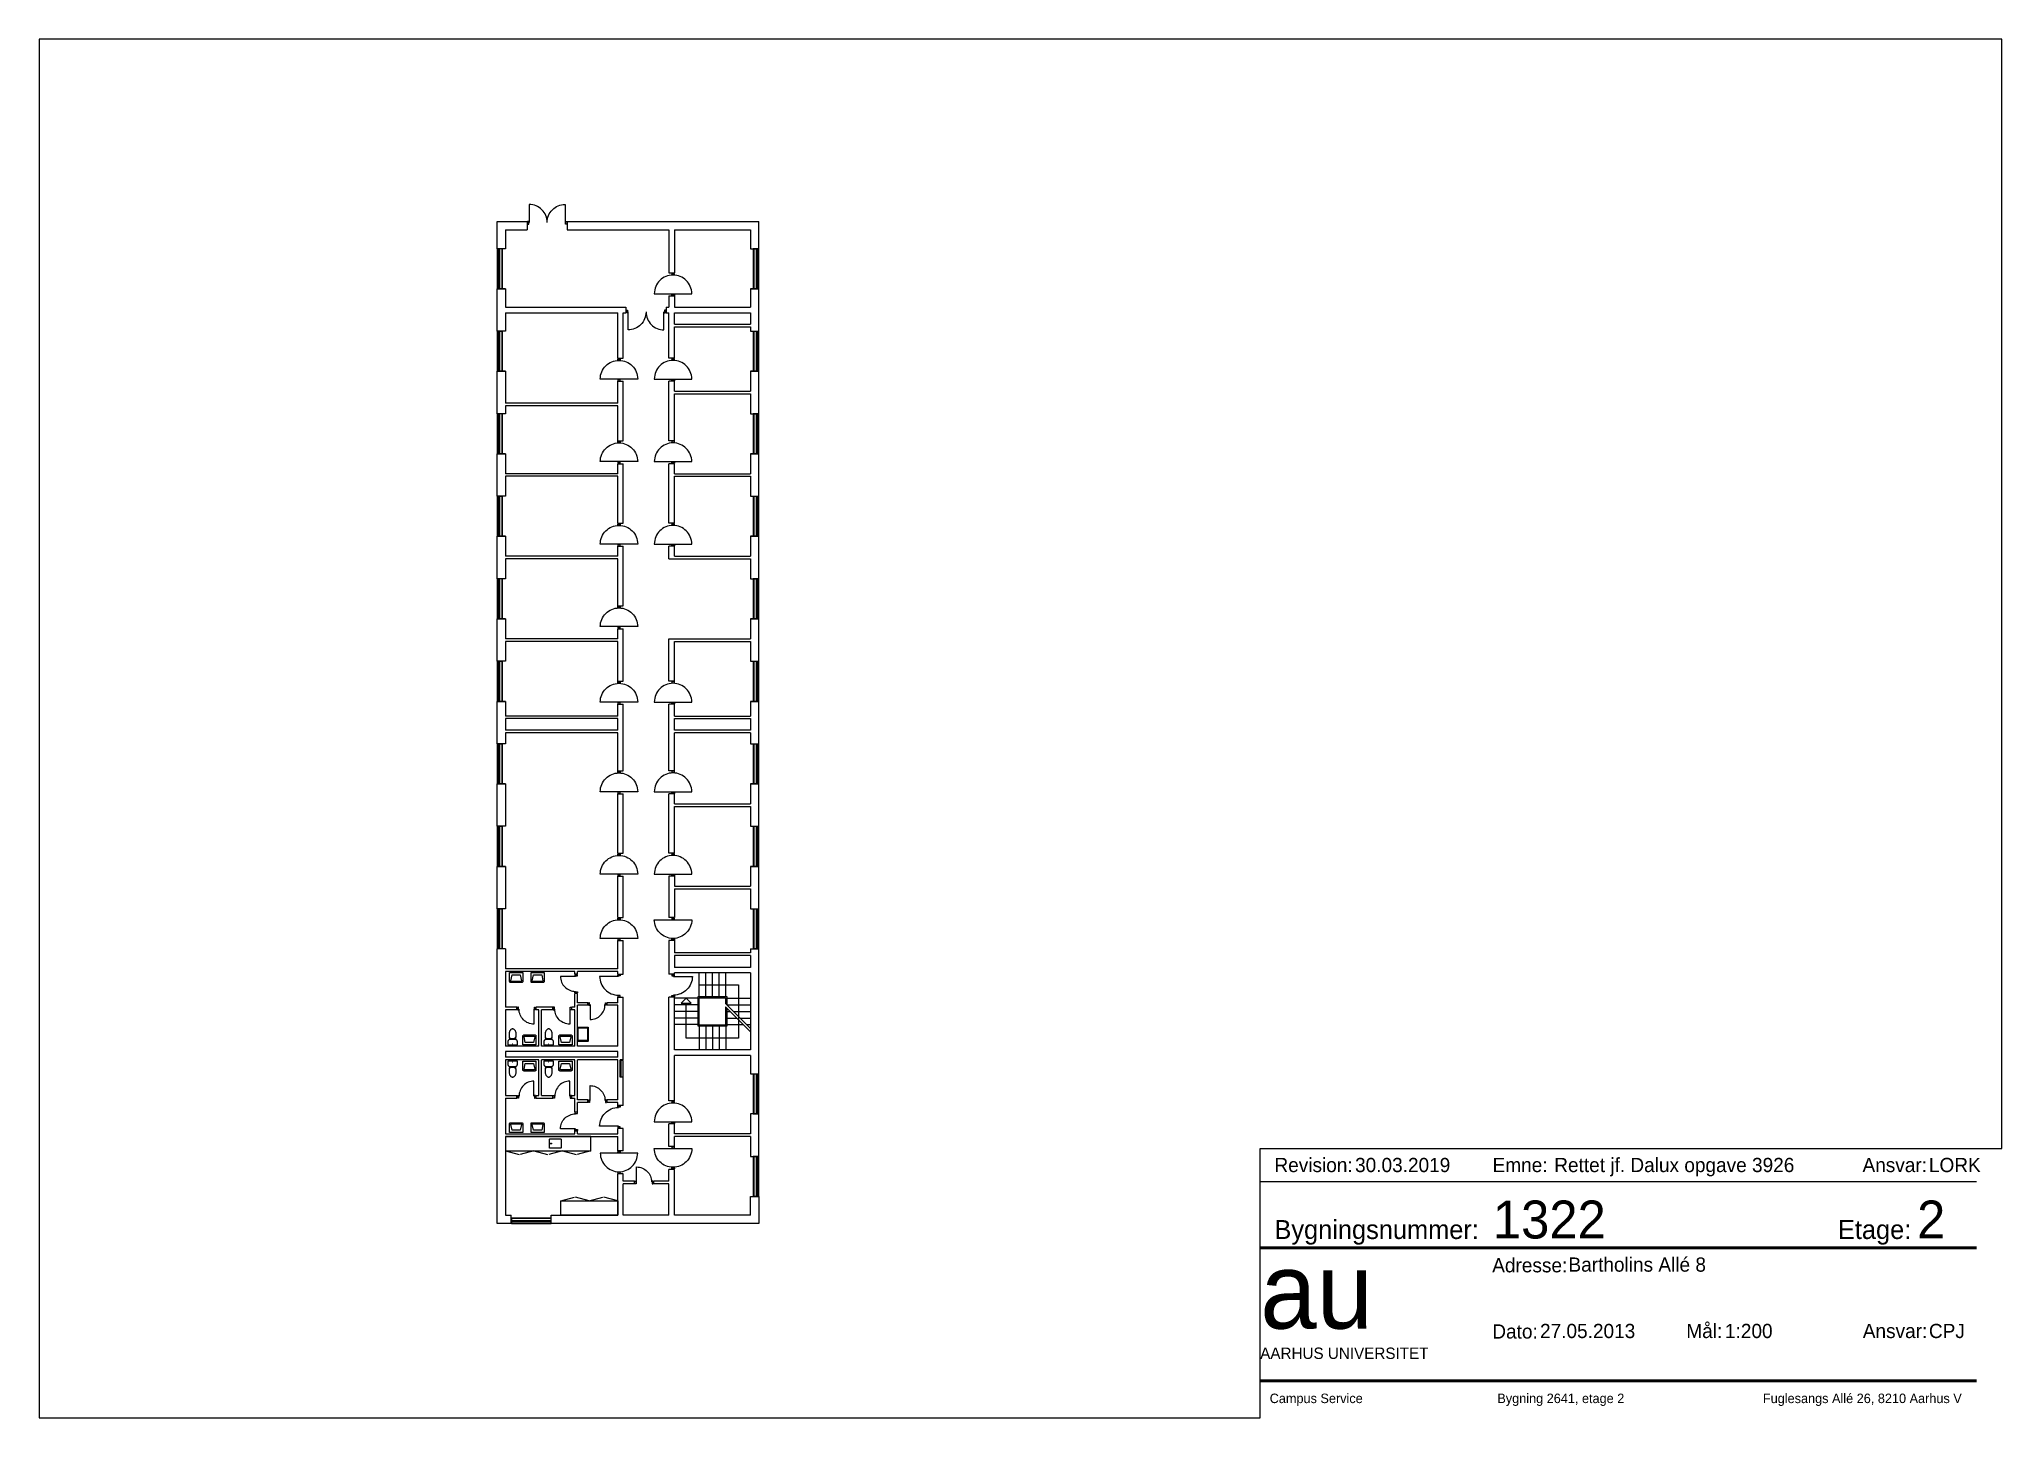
# Paper-space layout 'A3_pdf_liggende' of a CAD drawing. Header units: millimetres. Extents: x 0 to 414, y 0 to 291.
# The model-space entities are those that its viewports show. They can reach past a viewport. Long polylines and large blocks are cut down to what shows.
import ezdxf

# ---------------------------------------------------------------- set-up
doc = ezdxf.new("R2010")
doc.units = ezdxf.units.MM
doc.header["$LTSCALE"] = 100
doc.linetypes.add('HIDDEN', pattern=[5, 4, -1])
for name, color, linetype in [('A21----', 7, 'Continuous'), ('A22--U-', 3, 'Continuous'), ('A24----', 1, 'Continuous'), ('A314---', 1, 'Continuous'), ('A314-S-', 8, 'Continuous'), ('A321---', 1, 'Continuous'), ('A59----', 2, 'Continuous'), ('A79-F--', 12, 'Continuous'), ('A89--Y-', 12, 'Continuous')]:
    doc.layers.add(name, color=color, linetype=linetype)
doc.layers.add('tegningsopsætning', color=7, linetype='Continuous', lineweight=50)
doc.styles.add('ISO', font='ISO')
doc.styles.add('tegningshoved str 3', font='', dxfattribs={"height": 3})
doc.styles.add('tegningshoved str 8', font='', dxfattribs={"height": 8})
doc.styles.get('tegningshoved str 3').set_extended_font_data('AU Passata')
doc.styles.get('tegningshoved str 8').set_extended_font_data('AU Passata')

# ---------------------------------------------------------------- blocks, each defined once
blk = doc.blocks.new('Tegningshoved')
at = {"layer": 'tegningsopsætning'}
for points in [[(0, 28), (151, 28)], [(0, 0), (151, 0)]]:
    blk.add_lwpolyline(points, dxfattribs=at)
at = {"layer": 'tegningsopsætning', "attachment_point": 1}
for s, width, insert, char_height in [('{\\fAU Passata|b0|i0|c0|p34;Bygningsnummer:}', 14.039, (3, 33.89), 4), ('{\\fAU Passata|b0|i0|c0|p34;Etage:}', 14.039, (121.82, 33.89), 4), ('{\\fAU Passata|b0|i0|c0|p34;Adresse:}', 14.039, (48.92, 25.86), 3), ('{\\fAU Passata|b0|i0|c0|p34;Mål:}', 14.039, (89.85, 12), 3), ('{\\fAU Passata|b0|i0|c0|p34;Dato:}', 14.039, (48.94, 11.9), 3), ('{\\fAU Passata|b0|i0|c0|p34;Ansvar:}', 14.039, (127.06, 12), 3), ('{\\fAU Passata|b0|i0|c0|p34;AARHUS UNIVERSITET}', 76.8942, (0, 7), 2.4)]:
    blk.add_mtext_dynamic_manual_height_columns(s, width=width, gutter_width=1250, heights=[0], dxfattribs=dict(at, insert=insert, char_height=char_height))
at = {"layer": 'tegningsopsætning', "attachment_point": 1, "style": 'ISO'}
for s, width, heights, insert, char_height in [('{\\fAU Peto|b0|i0|c0|p82;au}', 20.8914, [10], (0, 27), 16), ('{\\fAU Passata Light|b0|i0|c0|p34;Campus Service^I^I^I^IBygning 2641, etage 2^I^I^I^IFuglesangs Allé 26, 8210 Aarhus V}', 148.2946, [0], (2, -2.71), 2)]:
    blk.add_mtext_dynamic_manual_height_columns(s, width=width, gutter_width=1250, heights=heights, dxfattribs=dict(at, insert=insert, char_height=char_height))
blk = doc.blocks.new('aml. tegningshoved blok')
blk.add_blockref('Tegningshoved', (-156.36, 7.8))
at = {"layer": 'tegningsopsætning'}
for tag, p, height, style in [('XXXX', (-107.28, 37.8), 8, 'tegningshoved str 8'), ('X', (-17.84, 37.8), 8, 'tegningshoved str 8'), ('XXX', (-91.36, 30.8), 3, 'tegningshoved str 3'), ('XX.XX.2012', (-97.36, 16.8), 3, 'tegningshoved str 3'), ('1:XXX', (-58.36, 16.8), 3, 'tegningshoved str 3'), ('XXX', (-15.36, 16.8), 3, 'tegningshoved str 3')]:
    blk.add_attdef(tag, p, '', height=height, dxfattribs=dict(at, style=style))
blk = doc.blocks.new('Rev. blok')
for points in [[(-151, 11), (0, 11)], [(-151, 4), (0, 4)]]:
    blk.add_lwpolyline(points)
at = {"char_height": 3, "attachment_point": 1, "style": 'tegningshoved str 3'}
for s, insert in [('Revision:', (-148, 9)), ('Emne:', (-102, 9)), ('Ansvar:', (-24, 9))]:
    blk.add_mtext_dynamic_manual_height_columns(s, width=7, gutter_width=15, heights=[0], dxfattribs=dict(at, insert=insert))
at = {"style": 'tegningshoved str 3'}
for tag, p in [('XX.XX.2012', (-131, 6)), ('XXX', (-89, 6)), ('XXX', (-10, 6))]:
    blk.add_attdef(tag, p, '', height=3, dxfattribs=at)
blk = doc.blocks.new('V169')
for p, q in [((-10, 110), (-1680, 110)), ((-10, 50), (-1680, 50))]:
    blk.add_line(p, q)
blk.add_lwpolyline([(-10, 0), (-10, 230), (-1680, 230), (-1680, 0)], close=True)
blk = doc.blocks.new('D97H')
for points in [[(-950, 110), (-900, 110), (-900, 0), (-950, 0)], [(-20, 0), (-20, 110), (-70, 110), (-70, 0)]]:
    blk.add_lwpolyline(points, close=True)
blk.add_lwpolyline([(-90, 30), (-90, -760, -0.414214), (-880, 30)], format="xyb")
blk = doc.blocks.new('D81H')
for points in [[(-790, 0), (-740, 0), (-740, 110), (-790, 110)], [(-70, 110), (-20, 110), (-20, 0), (-70, 0)]]:
    blk.add_lwpolyline(points, close=True)
blk.add_lwpolyline([(-90, 28), (-90, -602, -0.414214), (-720, 28)], format="xyb")
blk = doc.blocks.new('D81V')
for points in [[(20, 110), (20, 0), (70, 0), (70, 110)], [(790, 0), (740, 0), (740, 110), (790, 110)]]:
    blk.add_lwpolyline(points, close=True)
blk.add_lwpolyline([(90, 28), (90, -602, 0.414214), (720, 28, 0.414214)], format="xyb")
blk = doc.blocks.new('D97V')
for points in [[(20, 0), (20, 110), (70, 110), (70, 0)], [(950, 0), (950, 110), (900, 110), (900, 0)]]:
    blk.add_lwpolyline(points, close=True)
blk.add_lwpolyline([(90, 30), (90, -760, 0.414214), (880, 30, 0.414214)], format="xyb")
blk = doc.blocks.new('D169D')
for points in [[(20, 110), (70, 110), (70, 0), (20, 0)], [(1670, 0), (1670, 110), (1620, 110), (1620, 0)]]:
    blk.add_lwpolyline(points, close=True)
for points in [[(845, 30, -0.414214), (90, -725), (90, 30)], [(845, 30, 0.414214), (1600, -725), (1600, 30)]]:
    blk.add_lwpolyline(points, format="xyb")
blk = doc.blocks.new('TOI')
blk.add_lwpolyline([(-200, -200, 0.414214), (-125, -275), (125, -275, 0.414214), (200, -200), (200, -50), (-200, -50)], format="xyb", close=True)
blk.add_lwpolyline([(-132, -275), (-142, -375, 0.055722), (-150, -447), (-150, -500, 0.067326), (-138, -590, 0.079706), (-106, -659, 0.107125), (-54, -710, 0.140126), (0, -725, 0.140126), (54, -710, 0.107125), (106, -659, 0.079706), (138, -590, 0.067326), (150, -500), (150, -447, 0.055722), (142, -375), (132, -275)], format="xyb")
blk.add_lwpolyline([(142, -375), (94, -325), (-94, -325), (-142, -375)])
at = {"const_width": 19.8}
blk.add_lwpolyline([(-10, -97, 1), (10, -97, 1)], format="xyb", close=True, dxfattribs=at)
blk = doc.blocks.new('HV')
for points in [[(-235, -470, -0.414214), (-275, -430), (-275, -50), (275, -50), (275, -430, -0.414214), (235, -470)], [(-201, -420, -0.468921), (-221, -396), (-175, -150), (175, -150), (221, -396, -0.468921), (201, -420)]]:
    blk.add_lwpolyline(points, format="xyb", close=True)
blk = doc.blocks.new('RENGVASK')
blk.add_line((-305, -35), (305, -35))
blk.add_lwpolyline([(300, 0, -0.414214), (305, -5), (305, -425, -0.414214), (270, -460), (-270, -460, -0.414214), (-305, -425), (-305, -5, -0.414214), (-300, 0)], format="xyb", close=True)
blk.add_lwpolyline([(260, -35, -0.414214), (270, -45), (270, -415, -0.414214), (260, -425), (-260, -425, -0.414214), (-270, -415), (-270, -45, -0.414214), (-260, -35)], format="xyb")
blk = doc.blocks.new('PIL')
for p, q in [((0, 0), (-212, -212)), ((0, 0), (212, -212)), ((-212, -212), (212, -212))]:
    blk.add_line(p, q)
blk = doc.blocks.new('V169A3')
for p, q in [((1690, 205), (0, 205)), ((1690, 55), (0, 55))]:
    blk.add_line(p, q)
blk = doc.blocks.new('D97HV')
blk.add_lwpolyline([(-90, 845), (-90, -735, -1), (-90, 845, -0.414214)], format="xyb")
for points in [[(-950, 0), (-950, 110), (-900, 110), (-900, 0)], [(-20, 0), (-20, 110), (-70, 110), (-70, 0)]]:
    blk.add_lwpolyline(points, close=True)
blk = doc.blocks.new('D97VH')
blk.add_lwpolyline([(90, 845), (90, -735, 1), (90, 845, 0.414214)], format="xyb")
for points in [[(20, 0), (20, 110), (70, 110), (70, 0)], [(950, 0), (950, 110), (900, 110), (900, 0)]]:
    blk.add_lwpolyline(points, close=True)

msp = doc.modelspace()

# ---------------------------------------------------------------- linework, layer by layer
at = {"layer": 'A21----'}
for p, q in [((-138862307, 257764547), (-138862307, 257765687)), ((-138862307, 257765687), (-138861047, 257765687)), ((-138861047, 257765687), (-138861047, 257765337)), ((-138859357, 257765687), (-138859357, 257765337)), ((-138859357, 257765687), (-138851277, 257765687)), ((-138851277, 257764547), (-138851277, 257765687)), ((-138861957, 257764547), (-138862307, 257764547)), ((-138861957, 257765337), (-138861957, 257764547)), ((-138861957, 257765337), (-138861047, 257765337)), ((-138859357, 257765337), (-138855067, 257765337)), ((-138854837, 257765337), (-138851627, 257765337)), ((-138851627, 257765337), (-138851627, 257764547)), ((-138851627, 257764547), (-138851277, 257764547)), ((-138862307, 257761067), (-138862307, 257762857)), ((-138862307, 257762857), (-138861957, 257762857)), ((-138861957, 257762857), (-138862307, 257762857)), ((-138861957, 257762857), (-138861957, 257762077)), ((-138851627, 257762857), (-138851627, 257762077)), ((-138851277, 257762857), (-138851627, 257762857)), ((-138851627, 257762857), (-138851277, 257762857)), ((-138851277, 257761067), (-138851277, 257762857)), ((-138861957, 257761847), (-138861957, 257761067)), ((-138851627, 257761847), (-138851627, 257761357)), ((-138851627, 257761247), (-138851627, 257761067)), ((-138861957, 257761067), (-138862307, 257761067)), ((-138851627, 257761067), (-138851277, 257761067)), ((-138861957, 257759377), (-138862307, 257759377)), ((-138862307, 257759377), (-138861957, 257759377)), ((-138862307, 257757587), (-138862307, 257759377)), ((-138861957, 257759377), (-138861957, 257758027)), ((-138851627, 257759377), (-138851277, 257759377)), ((-138851277, 257759377), (-138851627, 257759377)), ((-138851627, 257759377), (-138851627, 257758537)), ((-138851277, 257757587), (-138851277, 257759377)), ((-138861957, 257757917), (-138861957, 257757587)), ((-138851627, 257758427), (-138851627, 257757587)), ((-138861957, 257757587), (-138862307, 257757587)), ((-138851627, 257757587), (-138851277, 257757587)), ((-138861957, 257755897), (-138862307, 257755897)), ((-138862307, 257755897), (-138861957, 257755897)), ((-138862307, 257754107), (-138862307, 257755897)), ((-138861957, 257755897), (-138861957, 257755057)), ((-138851627, 257755897), (-138851277, 257755897)), ((-138851277, 257755897), (-138851627, 257755897)), ((-138851627, 257755897), (-138851627, 257755057)), ((-138851277, 257754107), (-138851277, 257755897)), ((-138861957, 257754947), (-138861957, 257754107)), ((-138851627, 257754947), (-138851627, 257754107)), ((-138861957, 257754107), (-138862307, 257754107)), ((-138851627, 257754107), (-138851277, 257754107)), ((-138861957, 257752417), (-138862307, 257752417)), ((-138862307, 257752417), (-138861957, 257752417)), ((-138862307, 257750627), (-138862307, 257752417)), ((-138861957, 257752417), (-138861957, 257751577)), ((-138851627, 257752417), (-138851277, 257752417)), ((-138851277, 257752417), (-138851627, 257752417)), ((-138851627, 257752417), (-138851627, 257751577)), ((-138851277, 257750627), (-138851277, 257752417)), ((-138861957, 257751467), (-138861957, 257750627)), ((-138851627, 257751467), (-138851627, 257750627)), ((-138861957, 257750627), (-138862307, 257750627)), ((-138851627, 257750627), (-138851277, 257750627)), ((-138861957, 257748937), (-138862307, 257748937)), ((-138862307, 257748937), (-138861957, 257748937)), ((-138862307, 257747147), (-138862307, 257748937)), ((-138861957, 257748937), (-138861957, 257748097)), ((-138851627, 257748937), (-138851277, 257748937)), ((-138851277, 257748937), (-138851627, 257748937)), ((-138851627, 257748937), (-138851627, 257748097)), ((-138851277, 257747147), (-138851277, 257748937)), ((-138861957, 257747987), (-138861957, 257747147)), ((-138851627, 257747987), (-138851627, 257747147)), ((-138861957, 257747147), (-138862307, 257747147)), ((-138851627, 257747147), (-138851277, 257747147)), ((-138862307, 257743667), (-138862307, 257745457)), ((-138862307, 257745457), (-138861957, 257745457)), ((-138861957, 257745457), (-138862307, 257745457)), ((-138861957, 257745457), (-138861957, 257744837)), ((-138861957, 257744727), (-138861957, 257744237)), ((-138851627, 257745457), (-138851627, 257744837)), ((-138851277, 257745457), (-138851627, 257745457)), ((-138851627, 257745457), (-138851277, 257745457)), ((-138851627, 257744727), (-138851627, 257744237)), ((-138851277, 257743667), (-138851277, 257745457)), ((-138861957, 257744127), (-138861957, 257743667)), ((-138851627, 257744127), (-138851627, 257743667)), ((-138861957, 257743667), (-138862307, 257743667)), ((-138851627, 257743667), (-138851277, 257743667)), ((-138861957, 257741977), (-138862307, 257741977)), ((-138862307, 257741977), (-138861957, 257741977)), ((-138862307, 257740187), (-138862307, 257741977)), ((-138861957, 257741977), (-138861957, 257740187)), ((-138851627, 257741977), (-138851627, 257741137)), ((-138851277, 257741977), (-138851627, 257741977)), ((-138851627, 257741977), (-138851277, 257741977)), ((-138851277, 257740187), (-138851277, 257741977)), ((-138851627, 257741027), (-138851627, 257740187)), ((-138861957, 257740187), (-138862307, 257740187)), ((-138851627, 257740187), (-138851277, 257740187)), ((-138851627, 257738497), (-138851277, 257738497)), ((-138851277, 257738497), (-138851627, 257738497)), ((-138851627, 257738497), (-138851627, 257737657)), ((-138851277, 257736707), (-138851277, 257738497)), ((-138851627, 257737547), (-138851627, 257736707)), ((-138851627, 257736707), (-138851277, 257736707)), ((-138861957, 257735017), (-138862307, 257735017)), ((-138862307, 257723437), (-138862307, 257735017)), ((-138861957, 257735017), (-138861957, 257734177)), ((-138851627, 257735017), (-138851627, 257734847)), ((-138851627, 257735017), (-138851277, 257735017)), ((-138851627, 257734737), (-138851627, 257734237)), ((-138851277, 257729747), (-138851277, 257735017)), ((-138861957, 257734067), (-138861957, 257732557)), ((-138851627, 257734007), (-138851627, 257730757)), ((-138861957, 257732447), (-138861957, 257730917)), ((-138861957, 257730687), (-138861957, 257730447)), ((-138861957, 257730337), (-138861957, 257728837)), ((-138851627, 257730527), (-138851627, 257729747)), ((-138851627, 257729747), (-138851277, 257729747)), ((-138861957, 257728727), (-138861957, 257727217)), ((-138851277, 257728057), (-138851627, 257728057)), ((-138851627, 257728057), (-138851627, 257727217)), ((-138851277, 257726267), (-138851277, 257728057)), ((-138861957, 257727107), (-138861957, 257723787)), ((-138851627, 257727107), (-138851627, 257726267)), ((-138851627, 257726267), (-138851277, 257726267)), ((-138851627, 257723787), (-138851627, 257724577)), ((-138851627, 257724577), (-138851277, 257724577)), ((-138851277, 257724577), (-138851277, 257723437)), ((-138861717, 257723437), (-138862307, 257723437)), ((-138861957, 257723787), (-138861717, 257723787)), ((-138861717, 257723437), (-138861717, 257723787)), ((-138860027, 257723437), (-138860027, 257723787)), ((-138860027, 257723787), (-138857227, 257723787)), ((-138851277, 257723437), (-138860027, 257723437)), ((-138855067, 257723787), (-138856997, 257723787)), ((-138851627, 257723787), (-138854837, 257723787))]:
    msp.add_line(p, q, dxfattribs=at)
msp.add_lwpolyline([(-138861957, 257738497), (-138861957, 257736707), (-138862307, 257736707), (-138862307, 257738497), (-138861957, 257738497), (-138862307, 257738497)], dxfattribs=at)
at = {"layer": 'A22--U-'}
for p, q in [((-138855067, 257765337), (-138855067, 257763527)), ((-138854837, 257765337), (-138854837, 257763527)), ((-138855067, 257763527), (-138854837, 257763527)), ((-138861957, 257762077), (-138856877, 257762077)), ((-138856877, 257762077), (-138856877, 257761847)), ((-138855187, 257762077), (-138855187, 257761847)), ((-138855187, 257762077), (-138855067, 257762077)), ((-138855067, 257762557), (-138855067, 257762077)), ((-138855067, 257762557), (-138854837, 257762557)), ((-138854837, 257762557), (-138854837, 257762077)), ((-138854837, 257762077), (-138851627, 257762077)), ((-138861957, 257761847), (-138857227, 257761847)), ((-138857227, 257759927), (-138857227, 257761847)), ((-138856997, 257761847), (-138856877, 257761847)), ((-138856997, 257759927), (-138856997, 257761847)), ((-138855187, 257761847), (-138855067, 257761847)), ((-138855067, 257759927), (-138855067, 257761847)), ((-138854837, 257761847), (-138851627, 257761847)), ((-138854837, 257761357), (-138854837, 257761847)), ((-138854837, 257761357), (-138851627, 257761357)), ((-138854837, 257761247), (-138851627, 257761247)), ((-138854837, 257759927), (-138854837, 257761247)), ((-138857227, 257759927), (-138856997, 257759927)), ((-138854837, 257759927), (-138855067, 257759927)), ((-138857227, 257758027), (-138857227, 257758957)), ((-138857227, 257758957), (-138856997, 257758957)), ((-138856997, 257756447), (-138856997, 257758957)), ((-138855067, 257756447), (-138855067, 257758957)), ((-138854837, 257758957), (-138855067, 257758957)), ((-138854837, 257758537), (-138854837, 257758957)), ((-138857227, 257758027), (-138861957, 257758027)), ((-138857227, 257757917), (-138861957, 257757917)), ((-138857227, 257756447), (-138857227, 257757917)), ((-138854837, 257758537), (-138851627, 257758537)), ((-138854837, 257758427), (-138851627, 257758427)), ((-138854837, 257756447), (-138854837, 257758427)), ((-138857227, 257756447), (-138856997, 257756447)), ((-138854837, 257756447), (-138855067, 257756447)), ((-138857227, 257755057), (-138857227, 257755477)), ((-138857227, 257755477), (-138856997, 257755477)), ((-138856997, 257752967), (-138856997, 257755477)), ((-138855067, 257752967), (-138855067, 257755477)), ((-138854837, 257755477), (-138855067, 257755477)), ((-138854837, 257755057), (-138854837, 257755477)), ((-138857227, 257755057), (-138861957, 257755057)), ((-138857227, 257754947), (-138861957, 257754947)), ((-138857227, 257752967), (-138857227, 257754947)), ((-138854837, 257755057), (-138851627, 257755057)), ((-138854837, 257754947), (-138851627, 257754947)), ((-138854837, 257752967), (-138854837, 257754947)), ((-138857227, 257752967), (-138856997, 257752967)), ((-138854837, 257752967), (-138855067, 257752967)), ((-138857227, 257751577), (-138861957, 257751577)), ((-138857227, 257751467), (-138861957, 257751467)), ((-138857227, 257751577), (-138857227, 257751997)), ((-138857227, 257751997), (-138856997, 257751997)), ((-138857227, 257749487), (-138857227, 257751467)), ((-138856997, 257749487), (-138856997, 257751997)), ((-138855067, 257751467), (-138855067, 257751997)), ((-138854837, 257751997), (-138855067, 257751997)), ((-138855067, 257751467), (-138851627, 257751467)), ((-138854837, 257751577), (-138854837, 257751997)), ((-138854837, 257751577), (-138851627, 257751577)), ((-138857227, 257749487), (-138856997, 257749487)), ((-138857227, 257748097), (-138861957, 257748097)), ((-138857227, 257747987), (-138861957, 257747987)), ((-138857227, 257748097), (-138857227, 257748517)), ((-138857227, 257748517), (-138856997, 257748517)), ((-138857227, 257746307), (-138857227, 257747987)), ((-138856997, 257746307), (-138856997, 257748517)), ((-138855067, 257748097), (-138851627, 257748097)), ((-138855067, 257746307), (-138855067, 257748097)), ((-138854837, 257747987), (-138851627, 257747987)), ((-138854837, 257746307), (-138854837, 257747987)), ((-138857227, 257746307), (-138856997, 257746307)), ((-138854837, 257746307), (-138855067, 257746307)), ((-138857227, 257744837), (-138861957, 257744837)), ((-138857227, 257744727), (-138861957, 257744727)), ((-138857227, 257745337), (-138856997, 257745337)), ((-138857227, 257744837), (-138857227, 257745337)), ((-138857227, 257744237), (-138857227, 257744727)), ((-138856997, 257742527), (-138856997, 257745337)), ((-138855067, 257742527), (-138855067, 257745337)), ((-138854837, 257745337), (-138855067, 257745337)), ((-138854837, 257744837), (-138854837, 257745337)), ((-138854837, 257744837), (-138851627, 257744837)), ((-138854837, 257744727), (-138851627, 257744727)), ((-138854837, 257744237), (-138854837, 257744727)), ((-138857227, 257744237), (-138861957, 257744237)), ((-138857227, 257744127), (-138861957, 257744127)), ((-138857227, 257742527), (-138857227, 257744127)), ((-138851627, 257744237), (-138854837, 257744237)), ((-138851627, 257744127), (-138854837, 257744127)), ((-138854837, 257742527), (-138854837, 257744127)), ((-138857227, 257742527), (-138856997, 257742527)), ((-138854837, 257742527), (-138855067, 257742527)), ((-138857227, 257741557), (-138856997, 257741557)), ((-138857227, 257739047), (-138857227, 257741557)), ((-138856997, 257739047), (-138856997, 257741557)), ((-138855067, 257739047), (-138855067, 257741557)), ((-138854837, 257741557), (-138855067, 257741557)), ((-138854837, 257741137), (-138854837, 257741557)), ((-138854837, 257741137), (-138851627, 257741137)), ((-138854837, 257741027), (-138851627, 257741027)), ((-138854837, 257739047), (-138854837, 257741027)), ((-138857227, 257739047), (-138856997, 257739047)), ((-138854837, 257739047), (-138855067, 257739047)), ((-138857227, 257736337), (-138857227, 257738077)), ((-138857227, 257738077), (-138856997, 257738077)), ((-138856997, 257736337), (-138856997, 257738077)), ((-138854837, 257738077), (-138855067, 257738077)), ((-138855067, 257738077), (-138855067, 257736337)), ((-138854837, 257738077), (-138854837, 257737657)), ((-138854837, 257737657), (-138851627, 257737657)), ((-138854837, 257737547), (-138854837, 257736337)), ((-138854837, 257737547), (-138851627, 257737547)), ((-138857227, 257736337), (-138856997, 257736337)), ((-138854837, 257736337), (-138855067, 257736337)), ((-138857227, 257735367), (-138856997, 257735367)), ((-138857227, 257734177), (-138857227, 257735367)), ((-138856997, 257733947), (-138856997, 257735367)), ((-138855067, 257735367), (-138855067, 257733947)), ((-138854837, 257735367), (-138855067, 257735367)), ((-138854837, 257735367), (-138854837, 257734847)), ((-138851627, 257734847), (-138854837, 257734847)), ((-138851627, 257734737), (-138854837, 257734737)), ((-138854837, 257734737), (-138854837, 257734237)), ((-138857227, 257734177), (-138861957, 257734177)), ((-138859037, 257734067), (-138861957, 257734067)), ((-138859037, 257733947), (-138859037, 257734067)), ((-138858927, 257733947), (-138859037, 257733947)), ((-138857227, 257734067), (-138858927, 257734067)), ((-138858927, 257733947), (-138858927, 257734067)), ((-138857227, 257733947), (-138857227, 257734067)), ((-138857227, 257733947), (-138856997, 257733947)), ((-138854837, 257733947), (-138855067, 257733947)), ((-138851627, 257734237), (-138854837, 257734237)), ((-138851627, 257734007), (-138854837, 257734007)), ((-138854837, 257733947), (-138854837, 257734007)), ((-138858927, 257733137), (-138859037, 257733137)), ((-138859037, 257732557), (-138859037, 257733137)), ((-138858927, 257732747), (-138858927, 257733137)), ((-138861477, 257732557), (-138861957, 257732557)), ((-138861477, 257732447), (-138861957, 257732447)), ((-138861477, 257732447), (-138861477, 257732557)), ((-138859967, 257732557), (-138860667, 257732557)), ((-138860667, 257732447), (-138860667, 257732557)), ((-138860547, 257732447), (-138860667, 257732447)), ((-138860547, 257730917), (-138860547, 257732447)), ((-138860437, 257730917), (-138860437, 257732447)), ((-138859967, 257732447), (-138860437, 257732447)), ((-138859967, 257732447), (-138859967, 257732557)), ((-138859037, 257732557), (-138859157, 257732557)), ((-138859157, 257732447), (-138859157, 257732557)), ((-138859037, 257732447), (-138859157, 257732447)), ((-138859037, 257730917), (-138859037, 257732447)), ((-138858482, 257732747), (-138858927, 257732747)), ((-138858927, 257730917), (-138858927, 257732637)), ((-138858482, 257732637), (-138858927, 257732637)), ((-138858482, 257732637), (-138858482, 257732747)), ((-138857227, 257732747), (-138857672, 257732747)), ((-138857672, 257732637), (-138857672, 257732747)), ((-138857227, 257732637), (-138857672, 257732637)), ((-138857227, 257732747), (-138857227, 257732977)), ((-138857227, 257732977), (-138856997, 257732977)), ((-138857227, 257730917), (-138857227, 257732637)), ((-138856997, 257730337), (-138856997, 257732977)), ((-138854837, 257732977), (-138855067, 257732977)), ((-138855067, 257728607), (-138855067, 257732977)), ((-138854837, 257730757), (-138854837, 257732977)), ((-138860547, 257730917), (-138861957, 257730917)), ((-138857227, 257730687), (-138861957, 257730687)), ((-138859037, 257730917), (-138860437, 257730917)), ((-138857227, 257730917), (-138858927, 257730917)), ((-138857227, 257730447), (-138857227, 257730687)), ((-138851627, 257730757), (-138854837, 257730757)), ((-138857227, 257730447), (-138861957, 257730447)), ((-138860547, 257730337), (-138861957, 257730337)), ((-138860547, 257728837), (-138860547, 257730337)), ((-138859037, 257730337), (-138860437, 257730337)), ((-138860437, 257728837), (-138860437, 257730337)), ((-138859037, 257728837), (-138859037, 257730337)), ((-138858927, 257728647), (-138858927, 257730337)), ((-138857227, 257730337), (-138858927, 257730337)), ((-138857227, 257728647), (-138857227, 257730337)), ((-138856997, 257730337), (-138857117, 257730337)), ((-138857117, 257729607), (-138857117, 257730337)), ((-138851627, 257730527), (-138854837, 257730527)), ((-138854837, 257728607), (-138854837, 257730527)), ((-138856997, 257729607), (-138857117, 257729607)), ((-138856997, 257728417), (-138856997, 257729607)), ((-138861957, 257728837), (-138861477, 257728837)), ((-138861957, 257728727), (-138861477, 257728727)), ((-138861477, 257728727), (-138861477, 257728837)), ((-138860667, 257728727), (-138860667, 257728837)), ((-138860667, 257728837), (-138860547, 257728837)), ((-138860667, 257728727), (-138859967, 257728727)), ((-138860437, 257728837), (-138859967, 257728837)), ((-138859967, 257728727), (-138859967, 257728837)), ((-138859157, 257728727), (-138859157, 257728837)), ((-138859157, 257728837), (-138859037, 257728837)), ((-138859157, 257728727), (-138859037, 257728727)), ((-138859037, 257728147), (-138859037, 257728727)), ((-138859037, 257728147), (-138858927, 257728147)), ((-138858482, 257728647), (-138858927, 257728647)), ((-138858927, 257728147), (-138858927, 257728537)), ((-138858482, 257728537), (-138858927, 257728537)), ((-138858482, 257728537), (-138858482, 257728647)), ((-138857227, 257728647), (-138857672, 257728647)), ((-138857672, 257728537), (-138857672, 257728647)), ((-138857227, 257728537), (-138857672, 257728537)), ((-138857227, 257728417), (-138857227, 257728537)), ((-138856997, 257728417), (-138857227, 257728417)), ((-138854837, 257728607), (-138855067, 257728607)), ((-138859037, 257727217), (-138859037, 257727337)), ((-138859037, 257727337), (-138858927, 257727337)), ((-138858927, 257727217), (-138858927, 257727337)), ((-138857227, 257727217), (-138857227, 257727447)), ((-138856997, 257727447), (-138857227, 257727447)), ((-138856997, 257726497), (-138856997, 257727447)), ((-138854837, 257727637), (-138855067, 257727637)), ((-138855067, 257726687), (-138855067, 257727637)), ((-138854837, 257727217), (-138854837, 257727637)), ((-138861957, 257727217), (-138859037, 257727217)), ((-138861957, 257727107), (-138857227, 257727107)), ((-138858927, 257727217), (-138857227, 257727217)), ((-138857227, 257726497), (-138857227, 257727107)), ((-138856997, 257726497), (-138857227, 257726497)), ((-138854837, 257726687), (-138855067, 257726687)), ((-138851627, 257727217), (-138854837, 257727217)), ((-138851627, 257727107), (-138854837, 257727107)), ((-138854837, 257726687), (-138854837, 257727107)), ((-138855067, 257725217), (-138855067, 257725717)), ((-138854837, 257725717), (-138855067, 257725717)), ((-138854837, 257723787), (-138854837, 257725717)), ((-138857227, 257723787), (-138857227, 257725527)), ((-138856997, 257725527), (-138857227, 257725527)), ((-138856997, 257725217), (-138856997, 257725527)), ((-138856517, 257725217), (-138856997, 257725217)), ((-138856517, 257725107), (-138856997, 257725107)), ((-138856997, 257723787), (-138856997, 257725107)), ((-138856517, 257725107), (-138856517, 257725217)), ((-138855707, 257725107), (-138855707, 257725217)), ((-138855067, 257725217), (-138855707, 257725217)), ((-138855067, 257725107), (-138855707, 257725107)), ((-138855067, 257723787), (-138855067, 257725107))]:
    msp.add_line(p, q, dxfattribs=at)
at = {"layer": 'A24----'}
for p, q in [((-138853792, 257733007), (-138853792, 257734007)), ((-138853512, 257733007), (-138853512, 257734007)), ((-138853232, 257733007), (-138853232, 257734007)), ((-138852952, 257733007), (-138852952, 257734007)), ((-138852672, 257733007), (-138852672, 257734007)), ((-138853837, 257732942), (-138854837, 257732942)), ((-138853837, 257732662), (-138854837, 257732662)), ((-138853837, 257732382), (-138854837, 257732382)), ((-138852627, 257732942), (-138851627, 257732942)), ((-138852627, 257732662), (-138851627, 257732662)), ((-138852627, 257732382), (-138852489, 257732382)), ((-138852347, 257732382), (-138851627, 257732382)), ((-138853837, 257732102), (-138854837, 257732102)), ((-138853837, 257731822), (-138854837, 257731822)), ((-138853792, 257731757), (-138853792, 257730757)), ((-138853512, 257731757), (-138853512, 257730757)), ((-138853232, 257731757), (-138853232, 257730757)), ((-138852952, 257731757), (-138852952, 257730757)), ((-138852672, 257731757), (-138852672, 257730757)), ((-138852627, 257732102), (-138852209, 257732102)), ((-138852627, 257731822), (-138851929, 257731822)), ((-138852067, 257732102), (-138851627, 257732102)), ((-138851787, 257731822), (-138851627, 257731822))]:
    msp.add_line(p, q, dxfattribs=at)
at = {"layer": 'A24----', "linetype": 'HIDDEN'}
for p, q in [((-138852677, 257732712), (-138851627, 257731662)), ((-138852677, 257732570), (-138851627, 257731520))]:
    msp.add_line(p, q, dxfattribs=at)
at = {"layer": 'A24----'}
for points in [[(-138853792, 257733507), (-138852127, 257733507), (-138852127, 257731257), (-138854337, 257731257), (-138854337, 257732730)], [(-138853837, 257731757), (-138853837, 257733007), (-138852627, 257733007), (-138852627, 257732662)], [(-138852627, 257732520), (-138852627, 257731757), (-138853837, 257731757)], [(-138853787, 257731807), (-138853787, 257732957), (-138852677, 257732957), (-138852677, 257732712)], [(-138852677, 257732570), (-138852677, 257731807), (-138853787, 257731807)]]:
    msp.add_lwpolyline(points, dxfattribs=at)
at = {"layer": 'A79-F--'}
for points in [[(-138858357, 257726507), (-138858357, 257727107), (-138861957, 257727107), (-138861957, 257726507)], [(-138857227, 257723787), (-138859627, 257723787), (-138859627, 257724387), (-138857227, 257724387)]]:
    msp.add_lwpolyline(points, close=True, dxfattribs=at)
for points in [[(-138861957, 257726507), (-138861381, 257726341)], [(-138860757, 257726507), (-138861334, 257726341)], [(-138860757, 257726507), (-138860181, 257726341)], [(-138859557, 257726507), (-138860134, 257726341)], [(-138859557, 257726507), (-138858981, 257726341)], [(-138858357, 257726507), (-138858934, 257726341)], [(-138859627, 257724387), (-138859051, 257724553)], [(-138858427, 257724387), (-138859004, 257724553)], [(-138858427, 257724387), (-138857851, 257724553)], [(-138857227, 257724387), (-138857804, 257724553)]]:
    msp.add_lwpolyline(points, dxfattribs=at)
msp.add_lwpolyline([(-138859647, 257726607), (-138860067, 257726607, -0.414214), (-138860107, 257726647), (-138860107, 257726967, -0.414214), (-138860067, 257727007), (-138859647, 257727007, -0.414214), (-138859607, 257726967), (-138859607, 257726647, -0.414214)], format="xyb", close=True, dxfattribs=at)
msp.add_circle((-138860037, 257726807), 20, dxfattribs=at)
at = {"layer": 'A89--Y-'}
msp.add_lwpolyline([(-138857097, 257730317), (-138857097, 257729627), (-138856997, 257729627), (-138856997, 257730317)], close=True, dxfattribs=at)

# ---------------------------------------------------------------- block references
at = {"layer": 'A24----'}
msp.add_blockref('PIL', (-138854337, 257732942), dxfattribs=at)
at = {"layer": 'A314---'}
for p, rotation in [((-138862307, 257764547), 270), ((-138851277, 257762857), 90), ((-138862307, 257761067), 270), ((-138851277, 257759377), 90), ((-138862307, 257757587), 270), ((-138851277, 257755897), 90), ((-138862307, 257754107), 270), ((-138851277, 257752417), 90), ((-138862307, 257750627), 270), ((-138851277, 257748937), 90), ((-138862307, 257747147), 270), ((-138851277, 257745457), 90), ((-138862307, 257743667), 270), ((-138851277, 257741977), 90), ((-138862307, 257740187), 270), ((-138851277, 257738497), 90), ((-138862307, 257736707), 270), ((-138851277, 257735017), 90), ((-138851277, 257728057), 90), ((-138851277, 257724577), 90)]:
    msp.add_blockref('V169A3', p, dxfattribs=dict(at, rotation=rotation))
msp.add_blockref('V169A3', (-138861717, 257723437), dxfattribs=at)
at = {"layer": 'A314-S-'}
for p, rotation in [((-138862307, 257762857), 270), ((-138851277, 257764547), 90), ((-138862307, 257759377), 270), ((-138851277, 257761067), 90), ((-138862307, 257755897), 270), ((-138851277, 257757587), 90), ((-138862307, 257752417), 270), ((-138851277, 257754107), 90), ((-138862307, 257748937), 270), ((-138851277, 257750627), 90), ((-138862307, 257745457), 270), ((-138851277, 257747147), 90), ((-138862307, 257741977), 270), ((-138851277, 257743667), 90), ((-138862307, 257738497), 270), ((-138851277, 257740187), 90), ((-138862307, 257735017), 270), ((-138851277, 257736707), 90), ((-138851277, 257729747), 90), ((-138851277, 257726267), 90)]:
    msp.add_blockref('V169', p, dxfattribs=dict(at, rotation=rotation))
msp.add_blockref('V169', (-138860027, 257723437), dxfattribs=at)
at = {"layer": 'A321---'}
for name, p, rotation in [('D169D', (-138859357, 257765687), 180), ('D97VH', (-138854837, 257762557), 90), ('D97HV', (-138857227, 257758957), 270), ('D97VH', (-138854837, 257758957), 90), ('D97HV', (-138857227, 257755477), 270), ('D97VH', (-138854837, 257755477), 90), ('D97HV', (-138857227, 257751997), 270), ('D97VH', (-138854837, 257751997), 90), ('D97HV', (-138857227, 257748517), 270), ('D97HV', (-138857227, 257745337), 270), ('D97VH', (-138854837, 257745337), 90), ('D97HV', (-138857227, 257741557), 270), ('D97VH', (-138854837, 257741557), 90), ('D97HV', (-138857227, 257738077), 270), ('D97VH', (-138854837, 257738077), 90), ('D97HV', (-138857227, 257735367), 270), ('D97HV', (-138854837, 257736337), 90), ('D81V', (-138859037, 257733947), 270), ('D97V', (-138857227, 257733947), 270), ('D97H', (-138854837, 257733947), 90), ('D81V', (-138860667, 257728837), 180), ('D81V', (-138859157, 257728837), 180), ('D81H', (-138858482, 257728647), 180), ('D81H', (-138859037, 257727337), 270), ('D97H', (-138857227, 257727447), 270), ('D97VH', (-138854837, 257727637), 90), ('D97VH', (-138857227, 257726497), 270), ('D97HV', (-138854837, 257726687), 90), ('D81H', (-138856517, 257725217), 180)]:
    msp.add_blockref(name, p, dxfattribs=dict(at, rotation=rotation))
for name, p in [('D169D', (-138856877, 257761847)), ('D81H', (-138860667, 257732447)), ('D81H', (-138859157, 257732447)), ('D81V', (-138858482, 257732637))]:
    msp.add_blockref(name, p, dxfattribs=at)
at = {"layer": 'A59----'}
for name, p in [('HV', (-138861507, 257734067)), ('HV', (-138860607, 257734067)), ('TOI', (-138861657, 257730337)), ('HV', (-138860947, 257730337)), ('TOI', (-138860137, 257730337)), ('HV', (-138859427, 257730337))]:
    msp.add_blockref(name, p, dxfattribs=at)
for name, p, rotation in [('TOI', (-138861657, 257730917), 180), ('TOI', (-138860137, 257730917), 180), ('RENGVASK', (-138858927, 257731417), 90), ('HV', (-138860947, 257730917), 180), ('HV', (-138859427, 257730917), 180), ('HV', (-138861507, 257727217), 180), ('HV', (-138860607, 257727217), 180)]:
    msp.add_blockref(name, p, dxfattribs=dict(at, rotation=rotation))

psp = doc.layouts.new('A3_pdf_liggende')

# ---------------------------------------------------------------- linework, layer by layer
at = {"layer": 'DEFPOINTS'}
psp.add_lwpolyline([(0, 0), (257.45, 0), (257.45, 56.8), (413.81, 56.8), (413.81, 290.68), (0, 290.68), (0, 0)], close=True, dxfattribs=at)

# ---------------------------------------------------------------- block references
ref = psp.add_blockref('Rev. blok', (408.45, 45.8))
ref.add_attrib('XXX', 'LORK', (398.45, 51.8), dxfattribs={"height": 3, "style": 'tegningshoved str 3'})
ref.add_attrib('XXX', 'Rettet jf. Dalux opgave 3926', (319.45, 51.8), dxfattribs={"height": 3, "style": 'tegningshoved str 3'})
ref.add_attrib('XX.XX.2012', '30.03.2019', (277.45, 51.8), dxfattribs={"height": 3, "style": 'tegningshoved str 3'})
ref = psp.add_blockref('aml. tegningshoved blok', (413.81, 0))
ref.add_attrib('XXXX', '1322', (306.52, 37.8), dxfattribs={"layer": 'tegningsopsætning', "height": 8, "style": 'tegningshoved str 8'})
ref.add_attrib('X', '2', (395.96, 37.8), dxfattribs={"layer": 'tegningsopsætning', "height": 8, "style": 'tegningshoved str 8'})
ref.add_attrib('XXX', 'Bartholins Allé 8', (322.45, 30.8), dxfattribs={"layer": 'tegningsopsætning', "height": 3, "style": 'tegningshoved str 3'})
ref.add_attrib('XX.XX.2012', '27.05.2013', (316.45, 16.8), dxfattribs={"layer": 'tegningsopsætning', "height": 3, "style": 'tegningshoved str 3'})
ref.add_attrib('1:XXX', '1:200', (355.45, 16.8), dxfattribs={"layer": 'tegningsopsætning', "height": 3, "style": 'tegningshoved str 3'})
ref.add_attrib('XXX', 'CPJ', (398.45, 16.8), dxfattribs={"layer": 'tegningsopsætning', "height": 3, "style": 'tegningshoved str 3'})

# ---------------------------------------------------------------- viewports
at = {"layer": 'DEFPOINTS', "view_target_point": (-138856792.28, 257744387.76), "view_twist_angle": 360}
vp = psp.add_viewport(center=(206.9, 145.34), size=(413.81, 290.6818), view_center_point=(16552.34, -76.29), view_height=58136.3683, dxfattribs=at)
vp.dxf.flags = 0x10000  # cut along an outline
vp.dxf.clipping_boundary_handle = psp.add_lwpolyline([(0, 0), (257.45, 0), (257.45, 56.8), (413.81, 56.8), (413.81, 290.68), (0, 290.68), (0, 0)], format="xyb", close=True, dxfattribs={"invisible": 1}).dxf.handle

doc.saveas('drawing.dxf')
